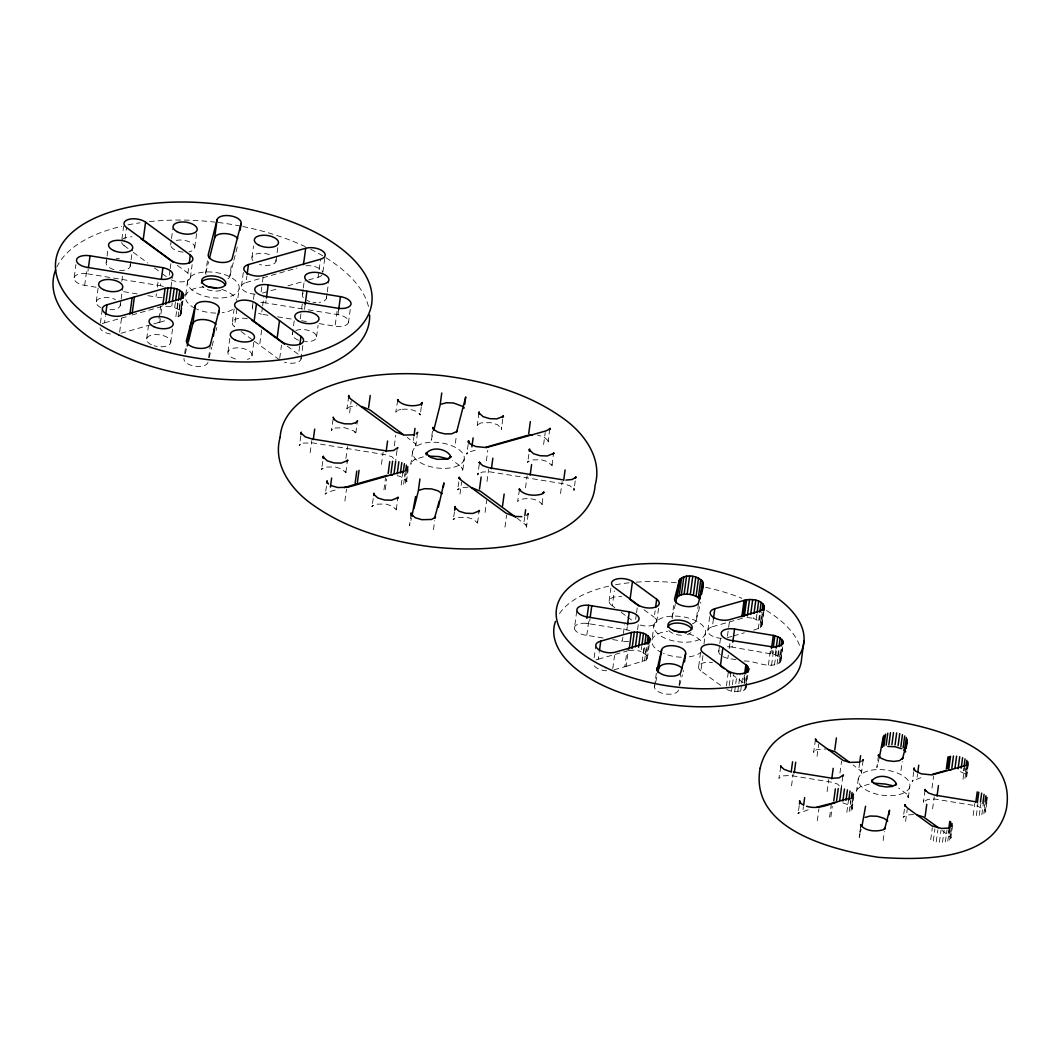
<?xml version="1.0" encoding="UTF-8"?>
<svg xmlns="http://www.w3.org/2000/svg" width="1061" height="1061" viewBox="0 0 1061 1061"><rect width="100%" height="100%" fill="white"/><g stroke="black" fill="none" stroke-linecap="round" stroke-linejoin="round"><path stroke-width="0.75" stroke-dasharray="5 3.75" d="M96.047 287.226L84.668 285.382A12.162 5.928 7.7 0 1 74.151 277.65L75.915 264.534M84.668 285.382L87.108 267.345M74.151 277.65A12.162 5.928 7.7 0 1 87.599 273.831L88.262 268.91M96.272 301.656L98.262 286.908M106.18 262.637L106.843 257.717M107.068 256.072L107.731 251.152M100.424 323.021L102.201 309.905M102.32 323.685A12.162 5.928 7.7 0 1 104.535 322.796L105.424 316.231M121.869 239.309L123.633 226.192M128.063 248.513L124.124 245.608L124.787 240.688M124.999 239.057L126.551 227.571M121.776 281.311L122.89 273.115M120.251 305.568L120.914 300.648M121.14 299.003L122.466 289.176M119.641 332.093L121.856 315.701M130.224 266.231L130.888 261.324M131.113 259.68L132.439 249.839M146.71 338.738L148.474 325.621M147.917 295.674L155.994 297L156.444 293.725M157.32 287.173L158.434 278.963M163.474 286.523A12.162 5.928 7.7 0 0 160.476 285.727L161.139 280.807M153.792 323.884L158.474 322.544L160.688 306.152M158.474 322.544L159.773 322.239L160.662 315.687M160.887 314.043L162.214 304.202M170.622 245.064L171.285 240.144M171.511 238.513L172.837 228.672M169.309 275.223L169.972 270.303M170.198 268.672L171.298 260.476M170.993 287.133L172.32 277.292M177.731 302.929L175.741 317.69L179.946 315.833L181.259 312.942L179.349 309.799L171.749 306.417L172.187 303.141M174.72 307.252L175.383 302.332M170.688 342.637L172.903 326.244M177.306 308.406L178.195 301.841M178.142 316.921L180.582 298.897M179.349 309.799L180.45 301.603M179.946 315.833L182.373 297.796M180.688 311.35L182.028 301.51M181.007 314.467L183.221 298.075M181.259 312.942L182.81 301.47M171.113 279.825A12.162 5.928 7.7 0 0 187.001 280.873A12.162 5.928 7.7 0 0 187.89 273.101L189.004 264.905M185.755 294.719L187.585 281.192M190.37 277.757L192.147 264.64M194.76 247.133L196.988 230.741M184.694 353.499L185.582 346.947M206.02 274.481A12.162 5.928 7.7 0 1 205.754 272.902L207.532 259.786M208.672 357.411L210.224 345.939M227.982 278.698A12.162 5.928 7.7 0 0 229.892 275.953L231.656 262.836M227.982 351.987L229.972 337.226M232.346 322.093L234.123 308.976M237.916 297.809L239.136 288.791A26.061 12.719 7.7 0 0 202.492 272.266A26.061 12.719 7.7 0 0 198.447 293.924A26.061 12.719 7.7 0 0 239.136 288.791M236.948 308.724L234.508 326.748A12.162 5.928 7.7 0 1 234.892 319.52A12.162 5.928 7.7 0 1 249.189 319.281M241.47 286.085L243.473 271.337M255.144 294.136A12.162 5.928 7.7 0 1 242.346 289.242A12.162 5.928 7.7 0 1 246.019 282.571L246.908 276.019M251.974 257.399L253.526 245.927M252.346 307.557L253.234 301.006M253.46 299.361L254.335 292.809M251.948 355.899L254.176 339.507M261.125 291.881L262.239 283.672M262.452 282.04L263.34 275.475M267.942 315.236L261.523 314.189L262.412 307.624M262.637 305.979L263.964 296.152M279.507 359.838L259.627 345.09L262.067 327.067M302.889 308.99L265.754 302.929L266.192 299.653M275.953 261.311L278.168 244.919M279.733 358.194L281.51 345.077M292.385 334.427L294.6 318.035M302.412 294.481L303.075 289.56M303.3 287.916L303.963 282.995M300.25 318.844L301.364 310.648M301.589 309.003L302.478 302.451M299.653 346.231L298.539 354.427L287.173 346.111M305.17 304.335L304.507 309.255L337.995 314.653A12.162 5.928 7.7 0 1 348.512 322.398L350.289 309.281M301.019 359.095L303.459 341.058M308.592 279.958L318.128 277.253L320.568 259.216M300.833 435.952L299.401 445.726L300.197 444.28L299.175 445.381L303.247 443.113L312.823 442.901L385.979 454.837L391.96 456.774L396.018 461.005M322.889 272.093L324.891 257.346M316.536 336.788L318.088 325.316M326.39 298.38L327.053 293.473M327.279 291.828L328.605 281.987M310.144 452.702L311.762 440.673M319.136 323.605L335.064 326.218L337.491 308.181M337.995 314.653L338.658 309.746M322.756 461.455L321.523 469.731L322.319 468.286L321.297 469.386L325.369 467.119L335.051 466.92L341.682 468.922L345.952 472.835L345.687 471.323L345.727 473.683L347.345 460.859M333.074 419.427L331.43 430.7L332.133 429.241L331.708 429.877L335.051 428.021L344.639 427.689L353.485 430.793L355.302 432.411L354.878 431.84L355.7 434.347L357.318 421.535M326.47 486.11L325.236 494.373L326.032 492.941L325.011 494.028L328.512 491.946L337.942 489.346M348.737 396.244L346.894 409.029L347.69 407.583L346.668 408.684L350.236 406.575L356.828 405.859M349.586 412.928L351.218 400.899M345.913 458.471L347.544 446.442M344.891 501.044L346.509 489.028M373.193 498.537L371.96 506.8L372.756 505.368L371.735 506.455L375.806 504.2L385.488 503.988L392.119 505.991L396.39 509.917L396.124 508.391L396.164 510.752L397.782 497.941M381.469 464.32L383.087 452.291M383.949 489.864L385.567 477.835M385.249 489.559L386.668 479.041M397.716 400.355L395.74 412.265L398.313 410.143M394.334 445.819L395.753 435.302M397 450.487L395.766 460.249M401.217 485.01L402.835 472.981M403.618 484.24L405.236 472.225M404.811 477.118L405.222 474.108M405.408 483.14L407.039 471.124M406.469 481.787L408.153 469.731M413.366 440.408L413.777 437.411M412.649 451.509L410.806 464.294L412.291 461.177L411.867 461.814L415.063 459.121L414.519 459.546L424.851 456.349M417.464 433.047L415.846 445.872L415.806 443.511L416.071 445.023L415.196 443.379L415.62 443.949L407.318 437.49M421.257 406.933L420.249 415.236L419.732 413.631L420.408 414.944C416.336 409.48 407.928 408.565 400.501 409.466M411.124 513.71L409.493 525.739L411.522 517.94M432.45 431.204L431.23 440.222L433.246 432.225M433.472 529.651L434.692 520.633M455.355 443.259L456.376 435.753M454.466 511.787L453.219 520.062L454.015 518.617L453.007 519.718L457.079 517.45L466.76 517.251L473.392 519.253L477.649 523.166L477.397 521.654L477.437 524.001L479.055 511.19M458.829 481.893L457.596 490.155L458.498 488.736L457.49 489.824L461.76 487.649L467.941 487.211M464.201 459.108A26.061 12.719 7.7 0 1 423.511 464.254A26.061 12.719 7.7 0 1 427.556 442.583A26.061 12.719 7.7 0 1 464.201 459.108L462.583 471.933L462.317 468.551L462.556 469.28L460.514 465.819L460.925 466.376L452.357 460.408M459.983 494.068L461.615 482.052M468.166 444.387L466.721 454.161L467.516 452.715L466.495 453.816L469.996 451.734L477.967 449.479M479.068 412.689L477.225 425.474L478.02 424.029L476.999 425.129L481.084 422.862L490.766 422.663L497.397 424.665L501.654 428.578L501.389 427.066L501.442 429.426L502.848 418.1M479.24 464.36L477.821 474.877L478.166 473.365L477.516 474.758L482.397 472.012L489.267 471.734L563.431 483.763L569.956 485.752L574.213 489.665L573.948 488.14L574.001 490.5L575.606 477.689M486.376 460.832L487.795 450.315M486.999 481.495L488.617 469.479M485.089 512.41L486.72 500.381M504.983 527.158L506.614 515.129M519.479 489.718L517.582 501.628L519.718 499.731C527.649 497.437 537.887 498.564 542.264 504.612L541.574 503.299L542.025 504.903L543.02 496.588M528.895 454.28L527.662 462.543L528.458 461.111L527.436 462.198L531.521 459.943L541.203 459.731L547.834 461.747L552.091 465.66L551.826 464.134L551.879 466.495L553.285 455.182M525.5 487.795L527.131 475.779M524.015 521.747L524.625 517.237M528.113 514.386L526.495 527.198L526.455 524.837L526.72 526.362L525.845 524.704L526.269 525.275L516.959 518.126M543.59 444.572L545.221 432.543M549.77 429.029L548.152 441.853L548.113 439.493L548.378 441.005L544.107 437.092L537.476 435.09M560.526 493.537L562.158 481.508M602.966 637.979L586.799 635.314A12.162 5.928 7.7 0 1 574.425 628.218L576.866 610.194M574.425 628.218A12.162 5.928 7.7 0 1 586.202 623.311L586.64 620.035M586.799 635.314L589.24 617.277M629.836 630.672A12.162 5.928 7.7 0 0 626.839 629.889L589.332 623.802L590.009 618.881M594.16 657.661L595.712 646.189M596.017 660.008A12.162 5.928 7.7 0 1 598.298 659.16L599.186 652.608M609.107 601.176L610.884 588.059M614.863 607.674L612.316 605.791L614.306 591.043M612.781 668.642L614.544 655.526M612.661 639.571L622.356 641.162L624.571 624.77M626.839 629.889L627.276 626.6M614.094 669.836L624.823 666.706L627.263 648.669M624.823 666.706L626.136 666.401L628.576 648.364M635.672 619.385L636.335 614.465M636.547 612.834L637.223 607.913M637.568 629.65L638.231 624.73M626.136 666.401L646.295 659.995L647.621 657.104L647.051 655.512L641.069 651.414L641.733 646.494M642.091 661.852L644.319 645.459M643.669 652.568L644.544 646.003M644.504 661.083L646.945 643.059M645.698 653.961L646.812 645.764M646.295 659.995L648.735 641.958M647.356 658.629L649.796 640.592M640.221 625.035A12.162 5.928 7.7 0 0 654.385 624.544A12.162 5.928 7.7 0 0 654.252 617.263L655.141 610.698M652.396 636.985L654.027 624.969M656.719 621.918L658.722 607.157M654.451 686.958L656.454 672.197M672.382 618.643A12.162 5.928 7.7 0 1 672.117 617.064L673.669 605.592M679.08 685.154L680.632 673.682M692.303 623.841A12.162 5.928 7.7 0 0 696.241 620.115L698.456 603.722M698.708 666.255L700.472 653.138M703.987 643.868L705.406 633.337A26.061 12.719 7.7 0 0 669.597 616.335A26.061 12.719 7.7 0 0 664.146 637.78A26.061 12.719 7.7 0 0 705.406 633.337M720.698 685.393L700.87 670.91L703.31 652.886M707.833 630.247L709.822 615.499M721.507 638.298A12.162 5.928 7.7 0 1 708.708 633.404A12.162 5.928 7.7 0 1 712.382 626.733L713.483 618.536M718.708 651.719L719.583 645.168M719.809 643.523L720.472 638.603M727.475 636.043L729.703 619.637M735.989 659.677L727.886 658.337L728.323 655.061M729.212 648.51L730.326 640.313M726.427 685.976L728.416 671.228M744.106 661.003C755.485 660.512 770.087 670.114 780.419 661.998L780.936 660.512L779.543 657.356L775.286 654.65L732.103 647.091L732.554 643.815M729.212 685.499L730.989 672.382M746.268 686.732L744.875 689.61L743.045 690.698L734.65 691.732L731.506 691.268L732.17 686.348M732.395 684.716L733.947 673.231M734.65 691.732L735.538 685.181M735.75 683.536L737.09 673.695M737.753 691.799L738.642 685.234M738.867 683.602L740.193 673.762M740.618 691.44L741.506 684.875M741.732 683.244L743.058 673.403M744.517 674.69L743.416 682.886L733.191 675.326M744.159 682.488L745.485 672.661M744.424 683.589L745.525 675.393M753.628 630.154L760.26 627.807L762.023 625.022L760.538 621.865L753.35 618.258L753.787 614.982M744.875 689.61L747.315 671.573M745.949 683.509L747.063 675.3M745.963 688.257L747.74 675.141M756.228 619.186L756.891 614.266M758.681 620.42L759.57 613.855M758.283 628.828L760.71 610.791M760.538 621.865L761.878 612.038M760.26 627.807L762.7 609.783M761.679 623.444L763.23 611.958M761.533 626.52L763.973 608.483M762.023 625.022L764.013 610.274M768.429 664.982L770.87 646.945M770.87 653.417L771.307 650.141M772.421 653.709L772.859 650.433M771.559 665.154L774 647.117M775.286 654.65L775.949 649.73M774.517 664.915L776.957 646.878M777.713 655.897L778.602 649.332M777.09 664.266L779.53 646.242M779.543 657.356L780.644 649.16M779.106 663.271L781.533 645.247M780.644 658.921L781.97 649.093M780.419 661.998L782.633 645.592M780.936 660.512L783.151 644.12M780.79 766.679L778.84 778.588L780.883 776.652L783.681 775.83L790.551 775.525L831.599 782.169L837.58 784.092L841.638 788.323M791.546 785.79L793.164 773.774M799.251 805.538L798.005 813.814L798.906 812.394L797.899 813.482L810.829 808.853M803.044 809.649L803.442 806.639M815.471 739.636L813.628 752.421L814.158 750.923L813.734 751.559L816.731 749.583L826.095 748.947M817.05 756.281L818.681 744.252M817.288 820.75L818.92 808.734M827.089 791.639L828.721 779.623M829.569 817.182L831.187 805.166M830.869 816.877L832.288 806.36M839.954 773.151L841.585 761.122M842.819 776.307L841.201 788.336L841.373 786.785L841.386 787.58M846.837 812.328L848.455 800.312M849.238 811.572L850.869 799.543M850.445 804.437L850.842 801.44M851.028 810.471L852.659 798.442M851.784 805.989L852.606 799.981M852.089 809.105L853.773 797.063M858.986 767.74L859.596 763.23M858.362 778.456L856.506 791.227L858.203 788.151L857.195 789.251L860.643 786.586L871.267 783.588M863.084 760.379L861.479 773.19L861.439 770.83L861.691 772.355L860.816 770.697L861.24 771.267L853.137 764.968M860.617 826.917L859.198 837.434L861.161 829.516M859.569 835.922L860.789 826.904M878.481 755.525L876.85 767.541L878.853 759.649M883.15 840.551L884.37 831.532M900.988 770.591L902.195 761.573M904.463 809.211L903.216 817.487L904.118 816.068L903.123 817.142L907.38 814.981L913.574 814.543M909.741 786.824A26.061 12.719 7.7 0 1 868.482 791.267A26.061 12.719 7.7 0 1 873.919 769.822A26.061 12.719 7.7 0 1 909.741 786.824L908.123 799.649L908.057 795.498L908.309 797.023L906.465 793.548L906.89 794.119L898.68 788.058M905.603 821.4L907.235 809.371M913.786 771.718L912.341 781.493L913.136 780.047L912.128 781.148L921.797 777.315M917.115 777.222L917.526 774.212M925.059 790.18L923.441 802.196L923.786 800.684L923.136 802.089L928.017 799.344L934.887 799.066L977.314 806.015L984.887 809.808L984.489 809.264L985.682 811.784L987.3 798.96M931.996 788.151L933.627 776.135M932.619 808.827L934.25 796.798M930.722 839.742L932.34 827.713M933.282 840.909L934.913 828.88M936.24 841.744L937.871 829.729M939.383 842.222L941.014 830.193M942.486 842.275L944.118 830.246M945.351 841.917L946.982 829.888M948.149 833.362L948.561 830.365M947.778 841.174L949.409 829.145M949.157 834.065L949.767 829.556M949.608 840.087L951.24 828.057M950.47 835.617L951.279 829.609M950.709 838.734L952.632 825.193M963.428 770.896L963.826 767.899M963.017 779.304L964.648 767.275M965.285 772.355L965.895 767.846M964.993 778.297L966.624 766.267M966.425 773.92L967.632 764.901M966.266 776.997L967.897 764.968M968.375 763.482L966.77 776.294L965.483 773.787L965.895 774.318L958.229 770.565M973.162 815.458L974.794 803.429M976.306 815.63L977.924 803.615M979.263 815.392L980.881 803.363M981.823 814.755L983.454 802.726M984.276 807.832L984.688 804.822M983.839 813.76L985.457 801.731M985.152 812.474L986.77 800.445M209.11 357.849L211.696 347.411M655.632 682.236L657.223 675.83M205.754 272.902L208.593 261.709M229.892 275.953L233.46 261.908M233.858 260.343L237.836 244.746M672.117 617.064L675.326 604.438M678.417 690.074L678.231 690.83A12.162 5.928 7.7 0 1 663.51 693.615A12.162 5.928 7.7 0 1 654.836 685.446M696.241 620.115L700.83 602.184M185.237 353.751L186.855 347.517M212.067 345.913L214.043 338.273M216.033 330.634L216.829 327.57M679.61 685.486L682.382 674.796M397.716 410.315L400.952 409.334M120.981 333.287L152.227 324.334M159.773 322.239L165.582 320.581M727.262 637.674L731.918 636.348M733.469 635.91L744.318 632.807M246.019 282.571L296.881 268.115M131.949 315.011L162.651 306.311L171.749 306.417M262.491 293.061L276.802 289.003M287.929 285.833L307 280.409M598.298 659.16L625.937 651.335M712.382 626.733L742.886 618.139M104.535 322.796L129.667 315.846M629.001 650.473L634.955 650.128L641.069 651.414M747.09 617.542L753.35 618.258M586.202 623.311L589.332 623.802M265.754 302.929L264.189 302.677A12.162 5.928 7.7 0 0 258.181 302.929M732.103 647.091L730.538 646.839A12.162 5.928 7.7 0 0 727.422 646.759M87.599 273.831L111.896 277.796M113.514 278.062L160.476 285.727M277.571 316.801L293.618 319.427M301.629 320.74L306.404 321.523M123.673 291.682L138.222 294.083M397.238 475.54L403.591 477.808L406.986 481.8L406.734 480.262M842.858 802.859L849.211 805.127L852.62 809.119L852.354 807.58M731.506 691.268L725.976 689.252M241.126 331.576L253.009 340.263M254.335 341.231L259.627 345.09M177.359 265.356L187.89 273.101M644.054 609.783L654.252 617.263M133.328 252.385L147.811 263.022M154.389 267.863L160.967 272.704M162.28 273.672L167.545 277.544M621.229 612.356L626.308 616.109M627.582 617.038L632.674 620.791M942.248 830.538L951.16 837.699L950.484 836.4L951.266 838.76L951.001 837.209M683.151 670.167A12.162 5.928 7.7 0 1 683.178 671.732M727.886 658.337A12.162 5.928 7.7 0 1 722.408 656.295M720.432 654.862A12.162 5.928 7.7 0 1 720.207 648.868M690.923 632.542A12.162 5.928 7.7 0 1 687.157 634.624M681.401 635.247A12.162 5.928 7.7 0 1 668.602 630.353M700.87 670.91A12.162 5.928 7.7 0 1 700.34 664.226A12.162 5.928 7.7 0 1 712.515 662.701M612.316 605.791A12.162 5.928 7.7 0 1 610.208 599.027A12.162 5.928 7.7 0 1 621.64 596.72M606.72 670.791A12.162 5.928 7.7 0 1 593.497 662.581M628.589 641.573A12.162 5.928 7.7 0 1 622.356 641.162M559.505 613.563A124.813 60.888 7.7 0 1 610.659 585.738M615.552 584.757A124.813 60.888 7.7 0 1 630.207 582.675M636.321 582.144A124.813 60.888 7.7 0 1 676.414 582.741M705.618 587.317A124.813 60.888 7.7 0 1 741.851 598.311M766.546 610.552A124.813 60.888 7.7 0 1 800.14 647.25M701.692 651.441A26.061 12.719 7.7 0 1 687.807 656.998M681.295 657.223A26.061 12.719 7.7 0 1 663.496 653.43M662.117 652.807A26.061 12.719 7.7 0 1 667.568 631.361M688.907 633.802A26.061 12.719 7.7 0 1 701.507 641.613M56.817 267.093A159.415 77.771 7.7 0 1 121.63 226.285M127.957 224.892A159.415 77.771 7.7 0 1 139.999 222.797M149.402 221.603A159.415 77.771 7.7 0 1 215.051 222.12M218.155 222.478A159.415 77.771 7.7 0 1 241.298 226.205M242.823 226.51A159.415 77.771 7.7 0 1 305.17 246.576M310.648 249.216A159.415 77.771 7.7 0 1 324.533 256.895M325.886 257.717A159.415 77.771 7.7 0 1 368.631 307.252M124.124 245.608A12.162 5.928 7.7 0 1 121.67 242.518M122.426 239.521A12.162 5.928 7.7 0 1 131.949 236.815M321.881 275.17A12.162 5.928 7.7 0 1 318.128 277.253M305.966 265.794A12.162 5.928 7.7 0 1 322.65 272.173M110.503 334.043A12.162 5.928 7.7 0 1 100.013 327.862M300.992 357.53A12.162 5.928 7.7 0 1 284.507 362.212M348.512 322.398A12.162 5.928 7.7 0 1 335.064 326.218M261.523 314.189A12.162 5.928 7.7 0 1 258.592 313.313M252.823 309.149A12.162 5.928 7.7 0 1 252.69 306.045M162.227 297.412A12.162 5.928 7.7 0 1 155.994 297M208.009 362.331A12.162 5.928 7.7 0 1 194.548 366.151A12.162 5.928 7.7 0 1 184.03 358.419M295.847 330.541A12.162 5.928 7.7 0 1 315.581 334.414A12.162 5.928 7.7 0 1 304.573 341.589M298.512 340.196A12.162 5.928 7.7 0 1 292.77 332.915M130.105 264.666A12.162 5.928 7.7 0 1 117.042 270.263M113.978 269.6A12.162 5.928 7.7 0 1 106.882 261.178M116.206 258.34A12.162 5.928 7.7 0 1 119.349 258.605M176.298 240.383A12.162 5.928 7.7 0 1 192.943 243.99A12.162 5.928 7.7 0 1 189.083 251.828M183.102 252.12A12.162 5.928 7.7 0 1 170.927 243.539M235.449 359.016A12.162 5.928 7.7 0 1 229.72 349.732A12.162 5.928 7.7 0 1 248.049 350.329A12.162 5.928 7.7 0 1 247.399 359.414M275.926 259.746A12.162 5.928 7.7 0 1 259.441 264.428M252.85 260.555A12.162 5.928 7.7 0 1 256.523 253.884A12.162 5.928 7.7 0 1 271.231 255.33M326.364 296.828A12.162 5.928 7.7 0 1 319.122 302.412M316.085 302.518A12.162 5.928 7.7 0 1 312.929 302.213M309.878 301.51A12.162 5.928 7.7 0 1 307.133 300.462M303.287 297.624A12.162 5.928 7.7 0 1 303.207 293.048M120.211 304.003A12.162 5.928 7.7 0 1 109.946 309.706M100.994 307.637A12.162 5.928 7.7 0 1 98.607 299.03A12.162 5.928 7.7 0 1 115.516 299.587M151.431 344.719A12.162 5.928 7.7 0 1 153.023 334.825A12.162 5.928 7.7 0 1 170.755 341.615A12.162 5.928 7.7 0 1 154.177 345.767M232.492 309.56A26.061 12.719 7.7 0 1 222.2 312.756M215.741 313.088A26.061 12.719 7.7 0 1 196.418 308.95M195.078 308.313A26.061 12.719 7.7 0 1 185.834 299.587M185.556 296.218A26.061 12.719 7.7 0 1 203.619 287.014M221.815 289.401A26.061 12.719 7.7 0 1 236.828 300.449M220.807 290.462A12.162 5.928 7.7 0 1 202.24 286.191"/><path stroke-width="1.5" d="M459.44 477.384L459.36 478.935L459.108 477.41L461.044 480.116L506.137 513.259L514.797 516.442L521.879 516.667M905.073 804.702L904.993 806.254L904.728 804.729L906.678 807.434L931.929 825.882L941.425 828.455L948.255 828.11M88.487 267.266L90.039 255.794L162.917 267.69A12.162 5.928 7.7 0 1 172.545 275.661A12.162 5.928 7.7 0 1 158.434 278.963L87.108 267.345A12.162 5.928 7.7 0 1 76.591 259.613A12.162 5.928 7.7 0 1 90.039 255.794M105.649 314.6L106.975 304.759L165.092 288.274C171.497 287.345 180.861 288.115 183.699 294.905L183.248 298.181M129.893 314.202L132.108 297.809M132.174 313.366L134.389 296.974M173.42 262.452L143.142 240.21L145.582 222.173A12.162 5.928 7.7 0 0 128.633 219.402A12.162 5.928 7.7 0 0 126.551 227.571L171.298 260.476A12.162 5.928 7.7 0 0 188.261 263.234A12.162 5.928 7.7 0 0 190.33 255.064L145.582 222.173M161.365 279.162L162.917 267.69M162.877 304.666L165.092 288.274M165.728 304.295L167.943 287.902M169.044 302.69L171.046 287.929M172.412 301.496L174.19 288.38M175.595 300.687L177.147 289.215M178.42 300.21L179.747 290.369M180.675 299.958L181.789 291.762M182.465 298.234L183.129 293.313M189.229 263.261L190.33 255.064M187.266 345.966L190.914 323.247L195.29 305.621A12.162 5.928 7.7 0 1 208.738 301.801A12.162 5.928 7.7 0 1 219.269 309.533L210.449 344.295A12.162 5.928 7.7 0 1 196.988 348.114A12.162 5.928 7.7 0 1 186.471 340.382L190.914 323.247M188.487 341.284L192.85 323.658L195.29 305.621M209.402 258.513L214.654 237.717L217.094 219.68A12.162 5.928 7.7 0 1 230.542 215.86A12.162 5.928 7.7 0 1 241.072 223.592L240.184 230.144M213.394 336.085L214.494 327.876M218.593 314.454L219.043 311.178M247.133 274.375L248.46 264.547L305.687 248.274A12.162 5.928 7.7 0 1 322.637 251.046A12.162 5.928 7.7 0 1 320.568 259.216L263.34 275.475A12.162 5.928 7.7 0 1 246.391 272.717A12.162 5.928 7.7 0 1 248.46 264.547M275.78 337.783L254.043 321.735L256.483 303.698A12.162 5.928 7.7 0 0 239.614 300.648A12.162 5.928 7.7 0 0 236.948 308.724L281.947 341.801A12.162 5.928 7.7 0 0 298.91 344.573A12.162 5.928 7.7 0 0 300.979 336.39L256.483 303.698M266.417 298.008L268.194 284.892L266.616 284.653A12.162 5.928 7.7 0 0 254.852 288.751A12.162 5.928 7.7 0 0 263.964 296.152L337.491 308.181A12.162 5.928 7.7 0 0 350.952 304.361A12.162 5.928 7.7 0 0 340.435 296.629L268.194 284.892M279.494 320.687L277.054 338.724L284.64 344.268M303.459 264.68L305.687 248.274M299.865 344.6L300.979 336.39M305.17 304.335L306.947 291.218M313.274 439.639L314.693 429.121M338.658 309.746L340.435 296.629M330.409 487.105L331.629 478.087M355.13 483.166L356.761 471.137M357.411 482.317L359.042 470.302M368.618 407.517L370.249 395.501M386.151 451.535L387.57 441.018M388.127 473.617L389.745 461.601M390.978 473.246L392.597 461.217M394.069 473.286L395.7 461.256M397.212 473.736L398.843 461.707M400.395 473.06L401.814 462.543M403.18 472.715L404.4 463.697M405.634 471.111L406.443 465.089M407.185 471.15L407.795 466.641M413.976 435.899L414.997 428.392M421.456 405.435L422.212 402.543L420.236 404.493C413.644 406.907 402.132 406.031 397.543 399.878L398.233 401.177L397.703 399.573L397.716 400.355M411.933 516.389L415.58 496.575M419.944 478.949L418.313 490.978L413.949 508.604M441.747 393.008L440.129 405.023L433.657 430.62M438.352 507.224L443.922 482.861L443.312 487.37M464.718 404.427L465.726 396.92L456.641 431.973L457.066 431.336L451.601 433.843L444.612 433.869L437.795 432.092L433.564 429.36L433.976 429.917L432.848 427.411L433.113 429.002L432.861 428.273M454.665 510.288L455.063 506.482L455.103 508.842L454.837 507.317L459.108 511.243L465.739 513.245L472.821 513.471L479.492 510.779L478.471 511.866L479.267 510.434L479.055 511.19M471.906 446.88L473.113 437.875M479.519 489.041L481.137 477.026M491.429 468.737L492.848 458.219M502.529 506.044L504.161 494.015M528.71 433.631L530.341 421.602M530.182 475.063L531.601 464.546M524.824 515.739L525.633 509.718M563.67 480.474L565.089 469.957M586.866 618.391L588.643 605.274L629.279 611.852A12.162 5.928 7.7 0 1 638.894 619.81A12.162 5.928 7.7 0 1 624.796 623.125L589.24 617.277A12.162 5.928 7.7 0 1 576.866 610.194A12.162 5.928 7.7 0 1 588.643 605.274M590.221 617.237L591.773 605.765M599.412 650.963L600.738 641.136L631.441 632.436C637.86 631.507 647.21 632.276 650.048 639.067L649.611 642.343M632.475 581.455L656.693 599.226A12.162 5.928 7.7 0 1 654.61 607.396A12.162 5.928 7.7 0 1 637.661 604.637L614.757 587.767A12.162 5.928 7.7 0 1 615.407 579.386A12.162 5.928 7.7 0 1 632.475 581.455L630.035 599.492L638.961 606.043M627.502 624.969L629.279 611.852M629.226 648.828L631.441 632.436M632.077 648.457L634.292 632.051M635.406 646.852L637.396 632.091M638.55 647.303L640.539 632.542M641.958 644.849L643.51 633.377M644.77 644.372L646.096 634.531M647.038 644.12L648.138 635.924M648.603 644.04L649.491 637.475M655.579 607.423L656.693 599.226M656.839 670.698L661.64 649.783A12.162 5.928 7.7 0 1 675.101 645.963A12.162 5.928 7.7 0 1 685.618 653.695L684.504 661.892M658.006 672.634L661.64 649.783M675.724 602.86L679.358 580.102C684.875 573.219 698.735 575.38 703.231 582.582L702.382 590.698M676.931 598.139L680.074 578.802M677.634 596.839L679.186 595.645L681.626 577.608M679.186 595.645L681.401 594.757L683.841 576.72M681.401 594.757L684.12 594.24L686.547 576.203M684.12 594.24L687.157 594.133L689.597 576.11M702.395 580.99L699.955 599.027L696.109 596.202L690.3 594.452L692.74 576.415M693.363 595.155L695.791 577.118M696.109 596.202L698.536 578.165M698.35 597.529L700.79 579.492M701.679 594.067L703.231 582.582M713.483 618.536L714.822 608.709L744.053 600.433C751.082 598.125 766.453 599.982 764.013 610.274M722.846 647.86L746.851 665.552L748.695 668.695L748.403 670.22C743.509 675.751 734.398 674.04 728.416 671.228L703.31 652.886A12.162 5.928 7.7 0 1 705.963 644.809A12.162 5.928 7.7 0 1 722.846 647.86L720.406 665.897L724.239 668.722M732.766 642.17L734.544 629.054L732.979 628.815A12.162 5.928 7.7 0 0 721.215 632.913A12.162 5.928 7.7 0 0 730.326 640.313L774 647.117L781.533 645.247L783.376 642.475L780.153 637.86L774.862 635.672L734.544 629.054M741.825 616.826L744.053 600.433M743.098 616.494L745.326 600.102M744.371 616.162L746.599 599.77M747.315 615.91L749.53 599.518M750.671 614.425L752.673 599.664M744.742 673.045L745.856 664.849M745.75 673.748L746.851 665.552M754.013 613.338L755.79 600.221M747.501 672.024L748.177 667.104M748.257 671.984L748.695 668.695M757.116 612.635L758.668 601.149M759.795 612.224L761.122 602.383M762.09 610.393L762.978 603.828M763.456 610.327L764.119 605.407M771.533 648.496L773.297 635.38M773.31 647.144L774.862 635.672M776.175 648.099L777.726 636.613M779.039 646.056L780.153 637.86M781.095 645.87L781.984 639.319M782.633 644.173L783.084 640.897M804.026 640.658L801.585 658.695A124.813 60.888 7.7 0 1 665.486 703.947A124.813 60.888 7.7 0 1 555.473 621.401M791.148 772.289L792.567 761.771M794.278 772.766L795.697 762.249M799.45 804.039L799.861 801.028L799.782 802.58L799.517 801.055L800.989 803.456L803.469 805.007M803.654 805.14L804.662 797.62M834.782 749.968L836.4 737.952M831.771 778.867L833.203 768.336M833.747 800.949L835.365 788.92M836.598 800.578L838.217 788.548M839.702 800.604L841.32 788.588M842.845 801.055L844.463 789.039M846.015 800.392L847.434 789.861M848.813 800.034L850.02 791.015M851.254 798.429L852.063 792.421M852.805 798.469L853.415 793.973M859.795 761.732L860.617 755.711M865.564 806.28L861.956 826.307M883.296 736.586L879.264 758.084M882.381 747.315L883.999 735.3M883.932 746.122L885.55 734.106M886.134 745.233L887.765 733.217M888.853 744.729L890.484 732.7M891.89 744.623L893.521 732.594M895.046 744.928L896.664 732.899M888.932 814.702L889.542 810.193L884.595 829.291L885.245 827.885L883.11 829.795C875.192 832.089 864.94 830.962 860.564 824.914L861.253 826.227L860.803 824.622L860.816 825.418M898.097 745.631L899.728 733.602M900.842 746.679L902.46 734.65M903.097 748.005L904.715 735.976M904.688 749.504L906.319 737.488M905.948 748.098L907.168 739.079M906.174 748.151L907.195 740.631L902.606 758.562L902.261 759.291L902.831 757.806L899.635 760.618L893.826 761.427L886.678 760.525L881.134 758.283L878.481 755.604L878.733 756.321L878.468 754.729L878.481 755.525M917.725 772.713L918.746 765.193M925.139 816.373L926.77 804.344M937.049 796.068L938.468 785.551M946.346 768.946L947.977 756.917M947.619 768.615L949.25 756.599M948.892 768.283L950.523 756.268M951.836 768.031L953.454 756.002M954.966 768.177L956.598 756.161M948.759 828.853L949.781 821.347M949.966 828.057L950.789 822.05M958.083 768.748L959.714 756.718M951.69 826.599L952.102 823.601M961.173 768.164L962.592 757.647M964.038 766.387L965.046 758.88M966.292 764.835L966.903 760.326M967.632 764.901L968.043 761.891M975.802 802.395L977.221 791.877M977.353 802.686L978.786 792.169M980.43 802.129L981.65 793.111M982.857 803.363L984.077 794.344M985.085 801.824L985.908 795.803M986.597 800.392L987.009 797.381M183.699 294.905L182.373 297.796L180.582 298.897L121.856 315.701A12.162 5.928 7.7 0 1 104.893 312.929A12.162 5.928 7.7 0 1 106.975 304.759M650.048 639.067L648.735 641.958L646.945 643.059L614.995 652.236A12.162 5.928 7.7 0 1 598.112 649.213A12.162 5.928 7.7 0 1 600.738 641.136M439.161 501.203L434.533 518.312L435.54 517.211L431.469 519.466L421.787 519.678L415.156 517.675L410.899 513.749L411.151 515.275L411.111 512.914L411.124 513.71M217.094 219.68L208.195 254.865A12.162 5.928 7.7 0 0 219.68 262.306A12.162 5.928 7.7 0 0 232.332 257.916L241.072 223.592M543.63 492.079L543.245 493.59L543.908 492.198L541.773 494.094C533.842 496.389 523.603 495.262 519.227 489.214L519.917 490.527L519.466 488.922L519.479 489.718M679.358 580.102L674.557 599.027A12.162 5.928 7.7 0 0 686.043 606.468A12.162 5.928 7.7 0 0 698.682 602.078L703.271 584.147M685.618 653.695L680.671 672.793A12.162 5.928 7.7 0 1 665.95 675.578A12.162 5.928 7.7 0 1 657.276 667.409M357.318 421.535L357.544 420.766L355.714 422.875L356.244 422.45L351.39 423.923L344.334 423.79L337.623 421.867L333.671 419.068L334.082 419.625L333.26 417.132L333.273 417.928M347.345 460.859L347.57 460.103L346.775 461.548L347.783 460.447L341.111 463.14L334.029 462.914L327.398 460.912L323.141 456.999L323.393 458.511L323.353 456.15L323.366 456.946M397.199 448.975L397.862 447.57L393.472 450.501L386.721 450.978L311.801 438.883L305.276 436.907L301.019 432.981L301.271 434.506L301.231 432.145L301.244 432.941M397.782 497.941L398.008 497.171L397.212 498.617L398.22 497.529L391.549 500.222L384.467 499.983L377.835 497.98L373.578 494.068L373.817 494.811M417.464 433.047L417.689 432.291L416.23 433.936M503.047 416.602L503.272 415.846L502.476 417.291L503.498 416.191L496.813 418.883L489.731 418.657L483.1 416.655L478.843 412.742L479.108 414.254L479.055 411.893L479.068 412.689M549.77 429.029L549.996 428.273L549.2 429.718L550.208 428.617L546.176 430.859L486.323 447.583L475.739 446.548L470.023 443.83L468.339 441.429L468.604 442.941L468.564 440.58L468.577 441.376M528.113 514.386L528.338 513.617L526.879 515.275M553.484 453.684L553.709 452.914L552.914 454.36L553.935 453.272L547.251 455.965L540.168 455.726L533.537 453.723L529.28 449.811L529.532 451.336L529.492 448.975L529.505 449.771M575.606 477.689L575.831 476.933L575.035 478.365L576.057 477.278L571.972 479.532L565.898 480.089M842.819 776.307L843.482 774.888L839.092 777.819L832.341 778.297L793.323 771.997M863.084 760.379L863.309 759.61L861.85 761.267M764.45 606.985L762.7 609.783L760.71 610.791L729.703 619.637A12.162 5.928 7.7 0 1 712.74 616.879A12.162 5.928 7.7 0 1 714.822 608.709M441.363 404.135L446.363 402.742L453.445 402.968L462.145 406.177M419.559 490.089L424.546 488.683L431.628 488.922L438.259 490.925L442.079 493.763L441.641 493.193M865.179 817.408L870.166 816.015L877.248 816.254L883.893 818.256L887.699 821.081L887.275 820.511M356.469 484.002L344.228 487.609M404.281 471.15L347.836 487.224L337.743 487.556L331.112 485.553M849.901 798.482C835.551 800.578 821.373 810.843 806.559 806.254M966.213 765.419L931.943 774.901L921.359 773.867L915.643 771.148L913.959 768.748L914.224 770.273L914.184 767.912L914.197 768.708M355.939 484.161L386.854 475.394M485.938 447.211L527.383 435.421L532.715 434.771M817.023 807.103L835.71 802.302M932.606 774.251L946.253 770.432M414.347 434.745L404.148 435.103L395.501 431.933L350.66 398.976L348.512 396.284L348.764 397.809L348.724 395.448L348.737 396.244M859.967 762.077L849.768 762.421L843.137 760.419L816.241 740.803L816.652 741.36L815.458 738.841L815.75 740.445L815.511 739.716M948.826 769.954L951.067 769.755M428.976 456.137L438.936 456.588L448.524 459.015M887.818 746.467L894.9 746.692L901.532 748.695M874.025 783.442L871.837 780.724L872.089 782.249L872.049 779.888L872.062 780.684C877.447 773.602 891.492 775.803 896.014 783.031L895.471 785.273L896.479 784.185L892.407 786.44L886.333 786.997L879.224 785.843L873.521 783.124L885.431 784.052L892.407 785.657M390.09 474.97L392.451 475.01M687.157 594.133L690.3 594.452M975.112 801.692L934.171 794.981L928.348 792.912L924.847 789.676L925.524 790.989L925.046 789.384L925.059 790.18M562.41 479.744L488.551 467.662L482.728 465.58L479.227 462.357L479.904 463.67L479.426 462.065L479.439 462.848M827.275 749.172L835.219 751.825L849.304 762.156M361.589 406.482L369.56 409.679L403.366 434.586M471.548 487.636L480.474 491.23L515.699 517.198M917.168 814.954L923.707 817.063L938.415 827.699M789.981 771.48L784.132 769.411L780.591 766.188L781.267 767.501L780.777 765.896L780.79 766.679M328.539 484.041L326.854 481.641L327.106 483.166L327.067 480.805L327.08 481.601M726.798 670.618L730.631 673.443M903.601 749.902L905.338 751.533L904.914 750.963M373.83 495.58L373.79 493.232L373.804 494.028M905.537 751.095L905.55 751.878M464.068 407.371L464.081 408.153M659.199 667.82A12.162 5.928 7.7 0 1 669.504 663.695A12.162 5.928 7.7 0 1 682.303 668.576M667.727 627.197A12.162 5.928 7.7 0 1 679.61 623.165A12.162 5.928 7.7 0 1 691.679 629.544M674.067 631.136A26.061 12.719 7.7 0 1 686.109 632.94M369.639 315.024A159.415 77.771 7.7 0 1 198.288 376.735A159.415 77.771 7.7 0 1 55.583 269.971M140.901 238.884A12.162 5.928 7.7 0 1 143.142 240.21M251.868 320.382A12.162 5.928 7.7 0 1 254.043 321.735M214.654 237.717A12.162 5.928 7.7 0 1 224.959 233.579A12.162 5.928 7.7 0 1 237.757 238.473M192.85 323.658A12.162 5.928 7.7 0 1 203.155 319.533A12.162 5.928 7.7 0 1 215.953 324.414M208.248 287A26.061 12.719 7.7 0 1 216.338 287.982M201.378 283.035A12.162 5.928 7.7 0 1 213.248 279.003A12.162 5.928 7.7 0 1 225.317 285.382M280.144 437.238C272.425 464.36 291.377 489.97 312.597 504.678C347.69 529.704 390.435 541.733 432.769 546.999C473.975 551.229 517.397 549.638 555.739 532.45C574.638 523.696 593.736 507.702 595.075 485.421C602.807 458.286 583.842 432.676 562.635 417.968C527.529 392.955 484.797 380.926 442.464 375.647C401.244 371.416 357.836 373.008 319.494 390.196C300.595 398.949 281.483 414.944 280.144 437.238M760.153 768.137C748.867 829.768 833.747 850.285 878.495 857.328C920.364 860.166 994.157 861.797 1006.319 809.172C1017.605 747.528 932.725 727.01 887.977 719.968C846.094 717.143 772.315 715.499 760.153 768.137M450.633 456.509L450.421 457.264L450.381 455.7C445.872 448.485 431.827 446.27 426.442 453.352L426.429 452.556L426.469 454.917L426.204 453.405L430.461 457.318L437.105 459.32L446.787 459.121L450.859 456.853L449.837 457.954L450.633 456.509M672.86 630.181A12.162 5.928 7.7 0 0 692.117 628.099A12.162 5.928 7.7 0 0 675.406 620.168A12.162 5.928 7.7 0 0 672.86 630.181M605.566 667.488A124.813 60.888 7.7 0 0 803.164 646.215A124.813 60.888 7.7 0 0 631.64 564.744A124.813 60.888 7.7 0 0 605.566 667.488M206.51 286.019A12.162 5.928 7.7 0 0 225.754 283.937A12.162 5.928 7.7 0 0 209.044 276.006A12.162 5.928 7.7 0 0 206.51 286.019M118.54 334.785A159.415 77.771 7.7 0 0 370.926 307.61A159.415 77.771 7.7 0 0 151.842 203.566A159.415 77.771 7.7 0 0 118.54 334.785M298.433 320.966A12.162 5.928 7.7 0 0 318.592 320.263A12.162 5.928 7.7 0 0 303.671 311.483A12.162 5.928 7.7 0 0 298.433 320.966M113.633 250.542A12.162 5.928 7.7 0 0 132.665 248.208A12.162 5.928 7.7 0 0 115.622 240.449A12.162 5.928 7.7 0 0 113.633 250.542M176.882 231.59A12.162 5.928 7.7 0 0 196.895 230.622A12.162 5.928 7.7 0 0 181.617 221.988A12.162 5.928 7.7 0 0 176.882 231.59M235.144 339.931A12.162 5.928 7.7 0 0 254.388 337.862A12.162 5.928 7.7 0 0 237.677 329.918A12.162 5.928 7.7 0 0 235.144 339.931M259.136 245.343A12.162 5.928 7.7 0 0 278.393 243.274A12.162 5.928 7.7 0 0 261.682 235.343A12.162 5.928 7.7 0 0 259.136 245.343M309.573 282.425A12.162 5.928 7.7 0 0 328.83 280.356A12.162 5.928 7.7 0 0 312.12 272.412A12.162 5.928 7.7 0 0 309.573 282.425M103.434 289.6A12.162 5.928 7.7 0 0 122.691 287.531A12.162 5.928 7.7 0 0 105.967 279.6A12.162 5.928 7.7 0 0 103.434 289.6M153.872 326.682A12.162 5.928 7.7 0 0 173.115 324.613A12.162 5.928 7.7 0 0 156.405 316.669A12.162 5.928 7.7 0 0 153.872 326.682"/></g></svg>
